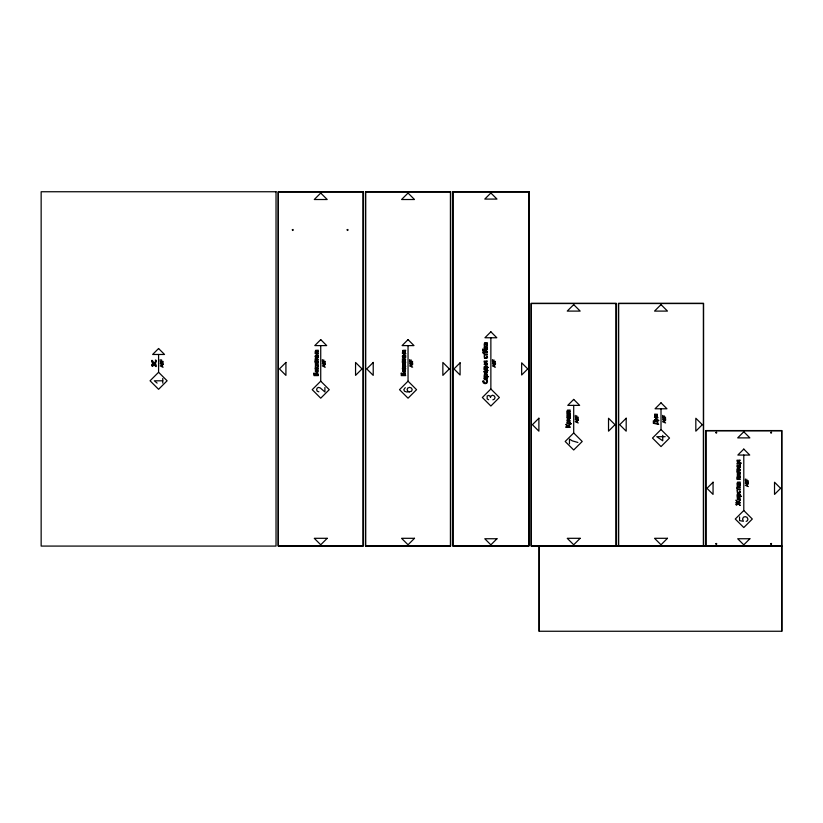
<?xml version="1.0" encoding="UTF-8"?>
<svg xmlns="http://www.w3.org/2000/svg" width="823" height="823" viewBox="0 0 823 823"><rect width="100%" height="100%" fill="white"/><g stroke="black" fill="none" stroke-linecap="round" stroke-linejoin="round"><path stroke-width="1.23" d="M484.253 356.133L484.449 358.211L487.021 358.211C488.574 357.161 485.889 354.857 486.959 357.11L486.63 357.81L484.809 357.799L484.078 353.232L484.562 354.353L487.36 354.353L487.36 354.908L484.562 354.908L484.562 356.02M737.171 490.755L737.367 492.823L739.928 492.823C741.492 491.773 738.807 489.479 739.877 491.732L739.548 492.432L737.727 492.421L736.996 487.854L737.48 488.965L740.278 488.965L740.278 489.52L737.48 489.52L737.48 490.642M161.596 362.892L162.47 361.955L163.18 362.892L163.18 364.044L160.218 364.044L160.392 362.367L161.349 362.357L161.596 364.044M323.748 362.892L324.622 361.955L325.332 362.892L325.332 364.044L322.369 364.044L322.544 362.367L323.501 362.357L323.748 364.044M411.047 362.892L411.932 361.955L412.642 362.892L412.642 364.044L409.679 364.044L409.844 362.367L410.811 362.357L411.047 364.044M493.882 362.892L494.757 361.955L495.467 362.892L495.467 364.044L492.504 364.044L492.679 362.367L493.635 362.357L493.882 364.044M576.717 418.681L577.592 417.745L578.302 418.681L578.302 419.833L575.339 419.833L575.514 418.156L576.47 418.146L576.717 419.833M664.017 418.681L664.902 417.745L665.612 418.681L665.612 419.833L662.649 419.833L662.813 418.156L663.78 418.146L664.017 419.833M746.8 482.299L747.675 481.362L748.385 482.299L748.385 483.44L745.422 483.44L745.597 481.774L746.554 481.764L746.8 483.44M158.582 372.274L150.064 380.792L158.582 389.31L167.1 380.792L158.582 372.274L158.582 354.476M320.733 381.162L312.215 389.67L320.733 398.188L329.251 389.67L320.733 381.162L320.733 345.598M408.043 381.162L399.525 389.67L408.043 398.188L416.561 389.67L408.043 381.162L408.043 345.598M490.868 388.991L482.35 397.499L490.868 406.017L499.386 397.499L490.868 388.991L490.868 337.769M573.703 432.96L565.185 441.478L573.703 449.986L582.221 441.478L573.703 432.96L573.703 405.379M661.013 429.544L652.495 438.062L661.013 446.58L669.531 438.062L661.013 429.544L661.013 408.784M743.786 510.507L735.268 519.025L743.786 527.543L752.304 519.025L743.786 510.507L743.786 455.057M405.266 387.643L403.795 389.66L404.515 391.244L406.757 391.995L411.438 391.378L412.21 389.66L411.438 388.034L409.576 387.355L407.724 388.055L407.076 389.66L407.899 391.264L409.576 391.995M746.152 521.401L747.377 520.784L747.963 519.19L746.986 517.235L745.144 516.638L743.375 517.235L742.572 519.076L743.375 521.298L739.548 520.609L739.548 516.957M492.864 399.834L494.489 399.052L495.045 397.488L494.489 396.089L492.607 395.174L490.981 396.089L490.487 397.488L490.035 396.089L488.646 395.41L487.165 396.017L487.165 398.939L488.646 399.721M163.18 364.548L160.125 365.916L163.18 367.171M325.332 364.548L322.277 365.916L325.332 367.171M412.642 364.548L409.576 365.916L412.642 367.171M495.467 364.548L492.411 365.916L495.467 367.171M578.302 420.337L575.236 421.705L578.302 422.96M665.612 420.337L662.546 421.705L665.612 422.96M748.385 483.955L745.319 485.313L748.385 486.568M163.18 361.441L160.187 361.441L160.187 359.589M325.332 361.441L322.338 361.441L322.338 359.589M412.642 361.441L409.648 361.441L409.648 359.589M495.467 361.441L492.473 361.441L492.473 359.589M162.759 380.802L154.343 380.802L157.111 383.106M578.302 417.23L575.308 417.23L575.308 415.378M665.612 417.23L662.618 417.23L662.618 415.378M665.179 436.684L656.764 436.684L662.741 440.799L662.741 435.336M748.385 480.848L745.391 480.848L745.391 478.986M781.85 546.081L531.113 546.081L531.113 303.327L616.293 303.327L616.293 546.081M543.046 546.184L777.91 546.184M577.88 442.465L572.252 440.84L569.465 439.071L569.465 443.875M318.861 391.81L317.205 391.203L316.608 389.608L317.174 388.075L318.563 387.376L320.219 387.911L324.91 391.974L324.91 387.52M781.747 546.081L781.747 631.251M747.335 484.428L747.335 486.136M746.8 479.233L746.8 480.848M705.723 546.081L705.723 430.563L781.85 430.563L781.85 631.251L539.106 631.251L539.106 546.081M703.593 546.081L703.593 303.327L618.423 303.327L618.423 546.081M664.552 420.81L664.552 422.528M664.017 415.615L664.017 417.23M577.252 420.81L577.252 422.528M576.717 415.615L576.717 417.23M539.209 546.081L539.209 631.251M494.417 365.021L494.417 366.739M493.882 359.826L493.882 361.441M411.582 365.021L411.582 366.739M411.047 359.826L411.047 361.441M324.283 365.021L324.283 366.739M323.748 359.826L323.748 361.441M162.759 378.477L162.759 383.106M162.131 365.021L162.131 366.739M161.596 359.826L161.596 361.441M740.289 472.886L736.996 472.371L736.996 470.211L740.278 470.211L740.278 470.766L737.459 470.766L737.459 471.898L739.61 472.093L740.289 472.886M315.518 361.143L315.507 362.027L316.402 362.027L316.299 360.916L315.518 361.143M402.817 361.143L402.807 362.027L403.712 362.027L403.609 360.916L402.817 361.143M316.845 361.05L316.834 362.027L317.904 362.027L317.606 360.628L316.845 361.05M404.144 361.05L404.134 362.027L405.204 362.027L404.916 360.628L404.144 361.05M316.217 373.909L316.186 375.021L317.853 375.021L317.39 373.313L316.217 373.909M403.517 373.909L403.496 375.021L405.153 375.021L404.7 373.313L403.517 373.909M315.086 360.844L315.065 362.573L318.347 362.573L317.771 360.093L315.086 360.844M402.385 360.844L402.365 362.573L405.646 362.573L405.081 360.093L402.385 360.844M315.497 351.298L315.693 352.604L315.137 352.604L315.579 350.351L318.347 350.259L317.812 352.789L316.433 352.275L316.186 350.814L315.497 351.298M315.734 373.591L315.682 375.021L314.489 375.021L313.974 372.942L313.974 375.607L318.347 375.607L317.565 372.747L315.734 373.591M402.797 351.298L403.003 352.604L402.437 352.604L402.879 350.351L405.646 350.259L405.111 352.789L403.733 352.275L403.486 350.814L402.797 351.298M403.044 373.591L402.992 375.021L401.789 375.021L401.274 372.942L401.274 375.607L405.646 375.607L404.875 372.747L403.044 373.591M484.51 343.716L484.716 345.022L484.15 345.022L484.593 342.769L487.36 342.687L486.825 345.218L485.447 344.693L485.2 343.232L484.51 343.716M567.345 411.078L567.541 412.385L566.985 412.385L567.428 410.132L570.195 410.039L569.66 412.57L568.282 412.056L568.035 410.595L567.345 411.078M737.429 483.091L737.624 484.408L737.069 484.408L737.511 482.155L740.278 482.062L739.743 484.593L738.365 484.078L738.118 482.617L737.429 483.091M151.782 360.906C151.175 363.766 156.319 364.167 156.288 361.328C156.658 360.021 154.457 359.373 155.722 360.865C154.096 366.348 152.111 358.067 151.782 360.906M482.947 381.306C482.329 384.156 487.473 384.557 487.442 381.718C487.813 380.411 485.611 379.763 486.877 381.255C485.282 386.717 483.276 378.508 482.947 381.306M152.286 364.918L152.646 366.451L151.833 365.916L151.998 364.208L152.8 363.766L153.808 364.62L154.415 363.745A1.317 1.317 0 0 1 155.886 364.085L156.031 366.595C155.886 366.276 154.662 362.254 154.076 365.793L152.862 364.363L152.286 364.918M485.621 362.223L484.798 362.912L484.521 361.636L485.621 361.636L485.621 362.223M738.54 461.343L737.717 462.032L737.439 460.757L738.54 460.757L738.54 461.343M486.928 375.422L486.753 376.142L484.891 376.142L484.521 375.278L485.693 374.516L486.928 375.422M569.763 422.538L569.578 423.269L567.726 423.269L567.345 422.394L568.528 421.643L569.763 422.538M739.846 495.076L739.661 495.796L737.809 495.796L737.429 494.932L738.612 494.17L739.846 495.076M292.33 229.843C292.988 231.87 293.914 228.383 292.33 229.843M347.152 229.833C347.831 231.86 348.715 228.383 347.152 229.833M487.432 375.329L487.195 376.142L488.574 376.697L484.078 376.697L484.438 374.259L486.938 374.342L487.432 375.329M570.257 422.456L570.03 423.269L571.409 423.824L566.913 423.824L567.273 421.386L569.773 421.458L570.257 422.456M715.856 432.548C716.514 434.585 717.44 431.108 715.856 432.548M740.34 494.983L740.114 495.796L741.492 496.351L736.996 496.351L737.357 493.913L739.856 493.985L740.34 494.983M770.688 432.548C771.346 434.585 772.272 431.108 770.688 432.548M715.866 543.808C716.504 545.844 717.45 542.378 715.866 543.808M770.688 543.808C771.336 545.844 772.272 542.378 770.688 543.808M484.078 371.543L484.469 373.179L487 373.169C488.08 370.823 486.218 370.021 486.65 372.747L485.776 373.035L485.776 370.762L484.078 371.543M484.078 378.035L484.469 379.67L487 379.66C488.08 377.315 486.218 376.502 486.65 379.238L485.776 379.526L485.776 377.253L484.078 378.035M484.51 371.739C484.582 374.835 486.403 370.319 484.51 371.739M484.51 378.23C484.582 381.327 486.403 376.811 484.51 378.23M483.677 350.073L482.556 351.04L483.307 350.073L482.556 349.106L483.677 350.073M736.091 504.365L736.42 505.271L738.025 503.779L740.278 505.435L738.262 503.295L740.278 503.007L740.278 502.431L738.262 502.431L740.278 499.973L737.984 501.649L735.906 500.137L737.881 502.431L735.906 502.431L735.906 503.007L737.881 503.007L736.091 504.365M317.925 351.678L316.968 352.162L316.629 350.814L317.925 351.678M405.235 351.678L404.268 352.162L403.928 350.814L405.235 351.678M486.949 344.107L485.981 344.58L485.642 343.232L486.949 344.107M569.773 411.459L568.816 411.942L568.477 410.595L569.773 411.459M739.856 483.482L738.9 483.965L738.56 482.617L739.856 483.482M315.425 363.54L315.425 365.669L317.966 365.679L317.987 363.54L315.425 363.54M315.425 369.805L315.425 371.934L317.966 371.945L317.987 369.805L315.425 369.805M402.735 363.54L402.735 365.669L405.276 365.679L405.286 363.54L402.735 363.54M402.735 369.805L402.735 371.934L405.276 371.945L405.286 369.805L402.735 369.805M654.799 414.236L654.799 416.366L657.34 416.376L657.361 414.236L654.799 414.236M737.357 473.719L737.357 475.848L739.908 475.859L739.918 473.719L737.357 473.719M737.357 497.318L737.357 499.448L739.908 499.458L739.918 497.318L737.357 497.318M315.754 363.941L315.754 365.268L317.637 365.268L317.647 363.941L315.754 363.941M315.754 370.206L315.754 371.533L317.637 371.533L317.647 370.206L315.754 370.206M403.064 363.941L403.064 365.268L404.947 365.268L404.947 363.941L403.064 363.941M403.064 370.206L403.064 371.533L404.947 371.533L404.947 370.206L403.064 370.206M655.129 414.638L655.129 415.965L657.011 415.965L657.021 414.648L655.129 414.638M737.696 474.12L737.696 475.447L739.579 475.447L739.579 474.12L737.696 474.12M737.696 497.72L737.696 499.047L739.579 499.047L739.579 497.72L737.696 497.72M486.012 362.748L484.593 363.427L484.078 361.091L487.36 361.091L486.064 361.636L487.36 363.797L486.012 362.748M738.931 461.868L737.501 462.547L736.996 460.211L740.278 460.211L738.972 460.757L740.278 462.927L738.931 461.868M158.582 348.51L152.625 354.476L164.549 354.476L158.582 348.51M320.733 193.045L314.263 199.516L327.215 199.516L320.733 193.045M408.043 193.045L401.562 199.516L414.514 199.516L408.043 193.045M285.92 362.439L279.439 368.91L285.92 375.391L285.92 362.439M320.733 339.632L314.777 345.598L326.7 345.598L320.733 339.632M490.868 192.983L484.768 199.084L496.979 199.084L490.868 192.983M362.027 368.91L355.557 375.391L355.557 362.439L362.027 368.91M373.22 362.439L366.749 368.91L373.22 375.391L373.22 362.439M408.043 339.632L402.077 345.598L414 345.598L408.043 339.632M449.337 368.91L442.856 375.391L442.856 362.439L449.337 368.91M490.868 331.803L484.912 337.769L496.835 337.769L490.868 331.803M460.088 362.809L453.987 368.91L460.088 375.021L460.088 362.809M327.215 538.304L320.733 544.785L314.263 538.304L327.215 538.304M573.703 304.623L567.232 311.094L580.184 311.094L573.703 304.623M527.759 368.91L521.648 375.021L521.648 362.809L527.759 368.91M414.514 538.304L408.043 544.785L401.562 538.304L414.514 538.304M538.89 418.228L532.409 424.699L538.89 431.18L538.89 418.228M661.013 304.623L654.532 311.094L667.484 311.094L661.013 304.623M573.703 399.412L567.747 405.379L579.67 405.379L573.703 399.412M496.979 538.746L490.868 544.847L484.768 538.746L496.979 538.746M614.997 424.699L608.526 431.18L608.526 418.228L614.997 424.699M626.19 418.228L619.709 424.699L626.19 431.18L626.19 418.228M661.013 402.817L655.046 408.784L666.969 408.784L661.013 402.817M580.184 538.304L573.703 544.785L567.232 538.304L580.184 538.304M702.307 424.699L695.826 431.18L695.826 418.228L702.307 424.699M743.786 431.787L737.686 437.887L749.887 437.887L743.786 431.787M743.786 449.091L737.83 455.057L749.753 455.057L743.786 449.091M713.057 482.216L706.957 488.317L713.057 494.417L713.057 482.216M667.484 538.304L661.013 544.785L654.532 538.304L667.484 538.304M780.615 488.317L774.525 494.417L774.525 482.216L780.615 488.317M749.887 538.746L743.786 544.847L737.686 538.746L749.887 538.746M570.195 424.164L567.891 425.944L565.823 424.401L567.788 426.818L565.823 426.818L565.823 427.404L570.195 427.404L570.195 426.818L568.189 426.818L570.195 424.164M318.347 366.194C317.493 369.692 314.828 365.011 315.209 367.171L316.495 368.282L315.065 368.282L315.065 368.838L318.347 368.838L318.347 368.282L316.834 368.282L318.347 366.194M405.646 366.194C404.793 369.692 402.128 365.011 402.519 367.171L403.795 368.282L402.365 368.282L402.365 368.838L405.646 368.838L405.646 368.282L404.134 368.282L405.646 366.194M487.36 345.423C486.506 348.921 483.842 344.23 484.233 346.39L485.508 347.512L484.078 347.512L484.078 348.057L487.36 348.057L487.36 347.512L485.848 347.512L487.36 345.423M740.278 484.798C739.424 488.296 736.76 483.615 737.151 485.776L738.426 486.887L736.996 486.887L736.996 487.442L740.278 487.442L740.278 486.887L738.766 486.887L740.278 484.798M276.024 191.749L41.15 191.749L41.15 546.081L276.024 546.081L276.024 191.749M363.324 191.749L278.153 191.749L278.153 546.081L363.324 546.081L363.324 191.749M450.623 191.749L365.453 191.749L365.453 546.081L450.623 546.081L450.623 191.749M528.983 191.749L452.753 191.749L452.753 546.081L528.983 546.081L528.983 191.749M363.108 191.965L278.359 191.965L278.359 545.865L363.108 545.865L363.108 191.965M450.418 191.965L365.669 191.965L365.669 545.865L450.418 545.865L450.418 191.965M528.778 191.965L452.969 191.965L452.969 545.865L528.778 545.865L528.778 191.965M616.077 303.543L531.329 303.543L531.329 545.865L616.077 545.865L616.077 303.543M703.387 303.543L618.639 303.543L618.639 545.865L703.387 545.865L703.387 303.543M487.36 348.859L484.078 348.859L486.486 350.907L484.078 350.907L484.078 351.452L487.36 351.452L484.912 349.405L487.36 349.405L487.36 348.859M483.533 352.223L482.957 352.851L483.533 352.223M487.36 352.265L484.078 352.265L484.078 352.81L487.36 352.81L487.36 352.265M318.347 353.437L315.065 353.437L316.392 353.993L316.392 355.474L315.065 356.03L318.347 356.03L318.347 355.474L316.865 355.474L316.865 353.993L318.347 353.993L318.347 353.437M405.646 353.437L402.365 353.437L403.692 353.993L403.692 355.474L402.365 356.03L405.646 356.03L405.646 355.474L404.175 355.474L404.175 353.993L405.646 353.993L405.646 353.437M318.347 356.832L315.065 356.832L317.472 358.869L315.065 358.869L315.065 359.425L318.347 359.425L315.898 357.377L318.347 357.377L318.347 356.832M405.646 356.832L402.365 356.832L404.772 358.869L402.365 358.869L402.365 359.425L405.646 359.425L403.198 357.377L405.646 357.377L405.646 356.832M487.36 364.26L484.078 364.26L485.405 364.815L485.405 366.297L484.078 366.852L487.36 366.852L487.36 366.297L485.889 366.297L485.889 364.815L487.36 364.815L487.36 364.26M488.152 367.397L484.078 367.716L484.078 369.733L488.152 370.587L487.35 370.072L487.35 367.912L488.152 367.397M486.897 368.272L484.541 368.272L484.541 369.208L486.897 369.825L486.897 368.272M570.195 413.228L566.913 413.228L566.913 413.774L569.732 413.774L569.732 414.885L566.913 414.885L566.913 415.44L569.732 415.44L569.732 416.551L566.913 416.551L566.913 417.107L570.195 417.107L570.195 413.228M657.721 417.333L654.439 417.333L655.766 417.889L655.766 419.37L654.439 419.925L657.721 419.925L657.721 419.37L656.24 419.37L656.24 417.889L657.721 417.889L657.721 417.333M570.195 417.909L566.913 417.909L569.321 419.946L566.913 419.946L566.913 420.491L570.195 420.491L567.747 418.454L570.195 418.454L570.195 417.909M658.709 420.44L653.349 420.862L653.349 423.3L658.709 424.38L657.711 423.835L657.711 420.995L658.709 420.44M657.207 421.438L653.853 421.438L653.853 422.755L657.207 423.588L657.207 421.438M781.634 430.768L705.939 430.768L705.939 545.865L781.634 545.865L781.634 430.768M741.06 463.133L736.996 463.452L736.996 464.007L739.805 464.007L739.805 465.468L736.996 465.468L736.996 466.024L740.278 466.024L740.278 463.647L741.06 463.133M740.278 466.826L736.996 466.826L739.404 468.863L736.996 468.863L736.996 469.419L740.278 469.419L737.83 467.371L740.278 467.371L740.278 466.826M740.278 476.815L736.996 476.815L736.996 479.408L740.278 479.408L740.278 478.852L737.47 478.852L737.47 477.371L740.278 477.371L740.278 476.815"/></g></svg>
